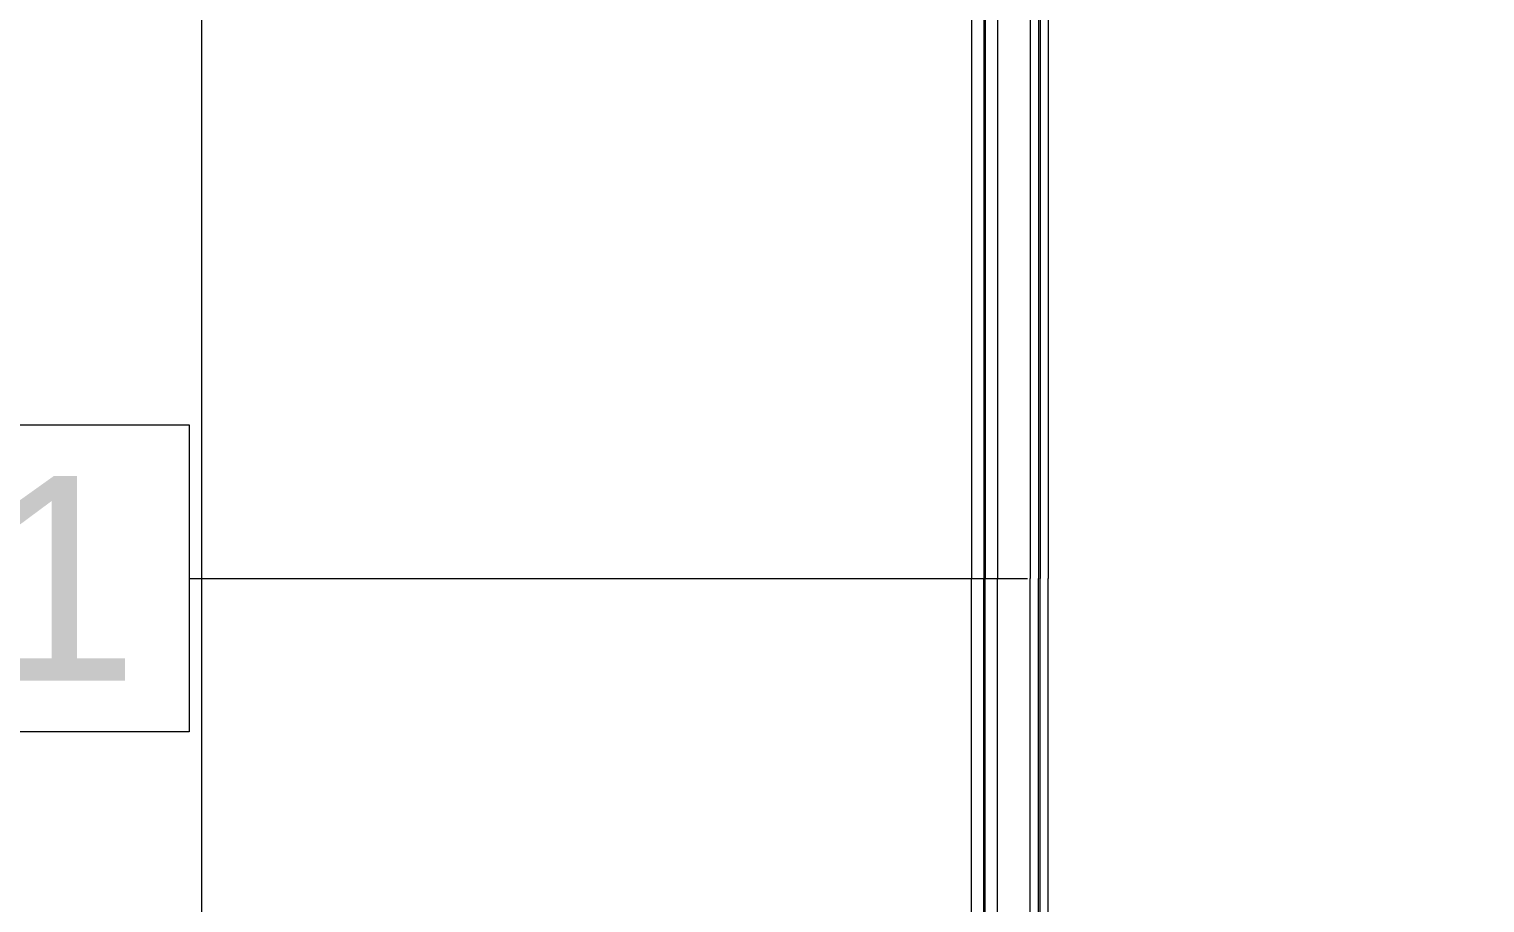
# Model space of a CAD drawing. Extents: x -1299 to 23780, y -3010 to 8106.
# Drawn here: x 7058.8 to 7129.9, y 539.4 to 582.1 of the extents above; entities that cross this region are included whole.
import ezdxf
from ezdxf.enums import TextEntityAlignment as Align

# ---------------------------------------------------------------- set-up
doc = ezdxf.new("R2010")
doc.units = 0
doc.header["$LTSCALE"] = 25
doc.header["$MEASUREMENT"] = 0
doc.layers.get('0').update_dxf_attribs({"color": 9, "lineweight": 9})
for name, color, linetype, lineweight in [('06D', 9, 'Continuous', 9), ('10', 9, 'Continuous', 9), ('15', 9, 'Continuous', 9), ('22', 8, 'Continuous', 9)]:
    doc.layers.add(name, color=color, linetype=linetype, lineweight=lineweight)
doc.styles.add('Arial', font='arial.ttf', dxfattribs={"height": 2.5})

# ---------------------------------------------------------------- blocks, each defined once
blk = doc.blocks.new('0_wallno')
blk.add_lwpolyline([(-7.84, 1.5), (7.942, 1.5), (7.942, -1.5), (-7.84, -1.5)], close=True)
blk.add_lwpolyline([(7.942, 0), (16.132, 0)])
at = {"style": 'Arial'}
blk.add_attdef('GENISLIK', text='', height=2, dxfattribs=at).set_placement((8.442, 0), align=Align.BOTTOM_LEFT)
blk.add_attdef('DUVARNO', text='', height=2, dxfattribs=at).set_placement((0, 0), align=Align.MIDDLE_CENTER)
blk.add_attdef('YUKSEKLIK', text='', height=2, dxfattribs=at).set_placement((8.442, -0.5), align=Align.TOP_LEFT)
blk = doc.blocks.new('*U456')
at = {"layer": '15'}
for p, q in [((-1.469, -18.947), (-170.301, -18.947)), ((1.469, -18.947), (62.699, -18.947)), ((-1.469, -19.347), (-170.301, -19.347)), ((-1.469, -19.423), (-170.301, -19.423)), ((-1.469, -19.823), (-170.301, -19.823)), ((1.469, -19.347), (62.699, -19.347)), ((1.469, -19.423), (62.699, -19.423)), ((1.469, -19.823), (62.699, -19.823)), ((-1.469, -21.423), (-170.301, -21.423)), ((-1.469, -22.023), (-170.301, -22.023)), ((1.469, -21.423), (62.699, -21.423)), ((1.469, -22.023), (62.699, -22.023)), ((-1.469, -22.099), (-170.301, -22.099)), ((-1.469, -22.699), (-170.301, -22.699)), ((1.469, -22.099), (62.699, -22.099)), ((1.469, -22.699), (62.699, -22.699))]:
    blk.add_line(p, q, dxfattribs=at)

msp = doc.modelspace()

# ---------------------------------------------------------------- linework, layer by layer
at = {"layer": '06D'}
msp.add_lwpolyline([(7067.2, 861.676), (7067.2, 284.7), (9765.58, 284.7)], dxfattribs=at)

# ---------------------------------------------------------------- block references
at = {"layer": '10', "rotation": 270}
for p in [(7127.5, 618), (7127.5, 385)]:
    msp.add_blockref('*U456', p, dxfattribs=at)
at = {"layer": '22'}
ref = msp.add_blockref('0_wallno', (7026.881, 555.301), dxfattribs=dict(at, xscale=5, yscale=5, zscale=5))
ref.add_attrib('DUVARNO', 'AUDI-GC01', dxfattribs={"layer": '0', "height": 10, "style": 'Arial'}).set_placement((7026.881, 555.301), align=Align.MIDDLE_CENTER)

doc.saveas('drawing.dxf')
